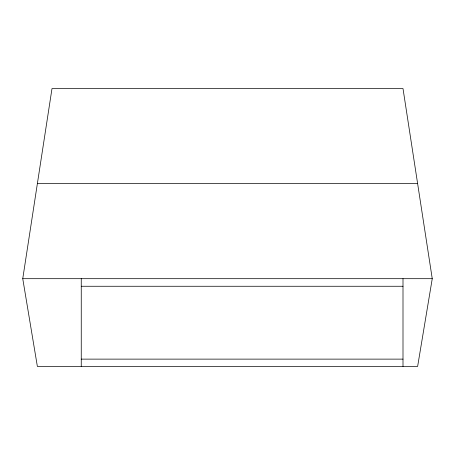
<?xml version="1.0" encoding="UTF-8"?>
<svg xmlns="http://www.w3.org/2000/svg" width="455" height="455" viewBox="0 0 455 455"><rect width="100%" height="100%" fill="white"/><g stroke="black" fill="none" stroke-linecap="round" stroke-linejoin="round"><path stroke-width="0.68" d="M22.75 278.688L52.001 88.56L402.999 88.56L432.25 278.688L417.627 366.44L37.373 366.44L22.75 278.688L432.25 278.688M37.373 183.627L417.627 183.627M81.252 286.263L402.999 286.263M81.252 359.126L402.999 359.126M402.999 278.688L402.999 366.44M81.252 278.688L81.252 366.44"/></g></svg>
